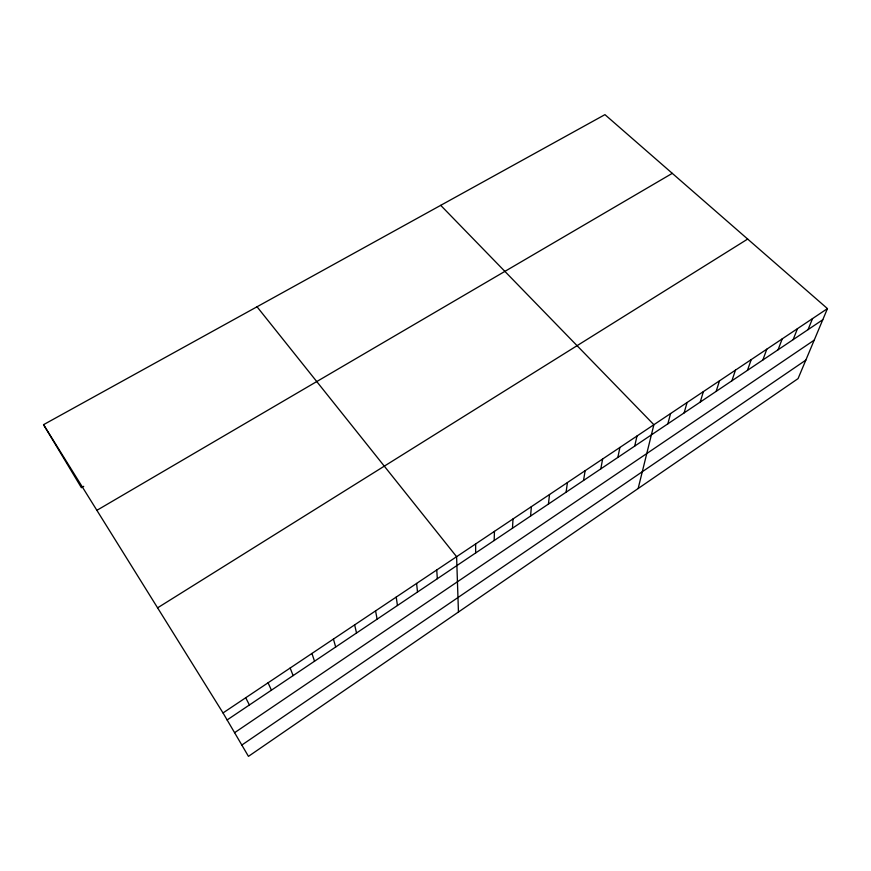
<?xml version="1.0" encoding="UTF-8"?>
<svg xmlns="http://www.w3.org/2000/svg" width="871" height="871" viewBox="0 0 871 871"><rect width="100%" height="100%" fill="white"/><g stroke="black" fill="none" stroke-linecap="round" stroke-linejoin="round"><path stroke-width="1.31" d="M494.173 540.521L494.445 531.375M512.475 528.218L513.019 518.942M530.57 516.067L531.375 506.672M548.436 504.059L549.514 494.532M566.096 492.191L567.424 482.556M583.548 480.465L585.127 470.71M600.805 468.87L602.623 459.006M617.855 457.417L619.902 447.444M634.709 446.094L636.995 436.012M638.149 488.522L653.881 424.721L440.704 205.338M667.839 423.839L670.572 413.551M684.127 412.898L687.067 402.522M700.23 402.075L703.376 391.612M716.147 391.384L719.5 380.823M731.89 380.801L735.451 370.153M747.46 370.338L751.216 359.614M762.854 359.995L766.796 349.184M778.086 349.761L782.212 338.873M793.143 339.646L797.455 328.672M808.048 329.63L812.534 318.59M827.45 308.606L798.065 378.613L248.453 756.355L223.02 712.935L43.55 424.667L604.942 114.645L827.45 308.606L223.02 712.935M241.833 745.043L805.827 360.126M234.593 732.685L814.222 340.136M227.124 719.947L822.779 319.733M157.586 607.838L747.666 239.068M96.877 510.33L672.281 173.351M83.714 486.345L81.395 487.684L43.55 424.667M257.032 306.777L456.6 556.689L458.451 612.03M245.709 697.769L249.411 704.966M268.083 682.799L271.414 690.191M290.163 668.024L293.113 675.602M311.938 653.457L314.529 661.22M333.43 639.085L335.673 647.011M354.639 624.899L356.533 632.999M375.564 610.898L377.121 619.161M396.218 597.081L397.448 605.508M416.599 583.439L417.514 592.019M436.73 569.982L437.329 578.714M475.642 543.95L475.642 552.965"/></g></svg>
